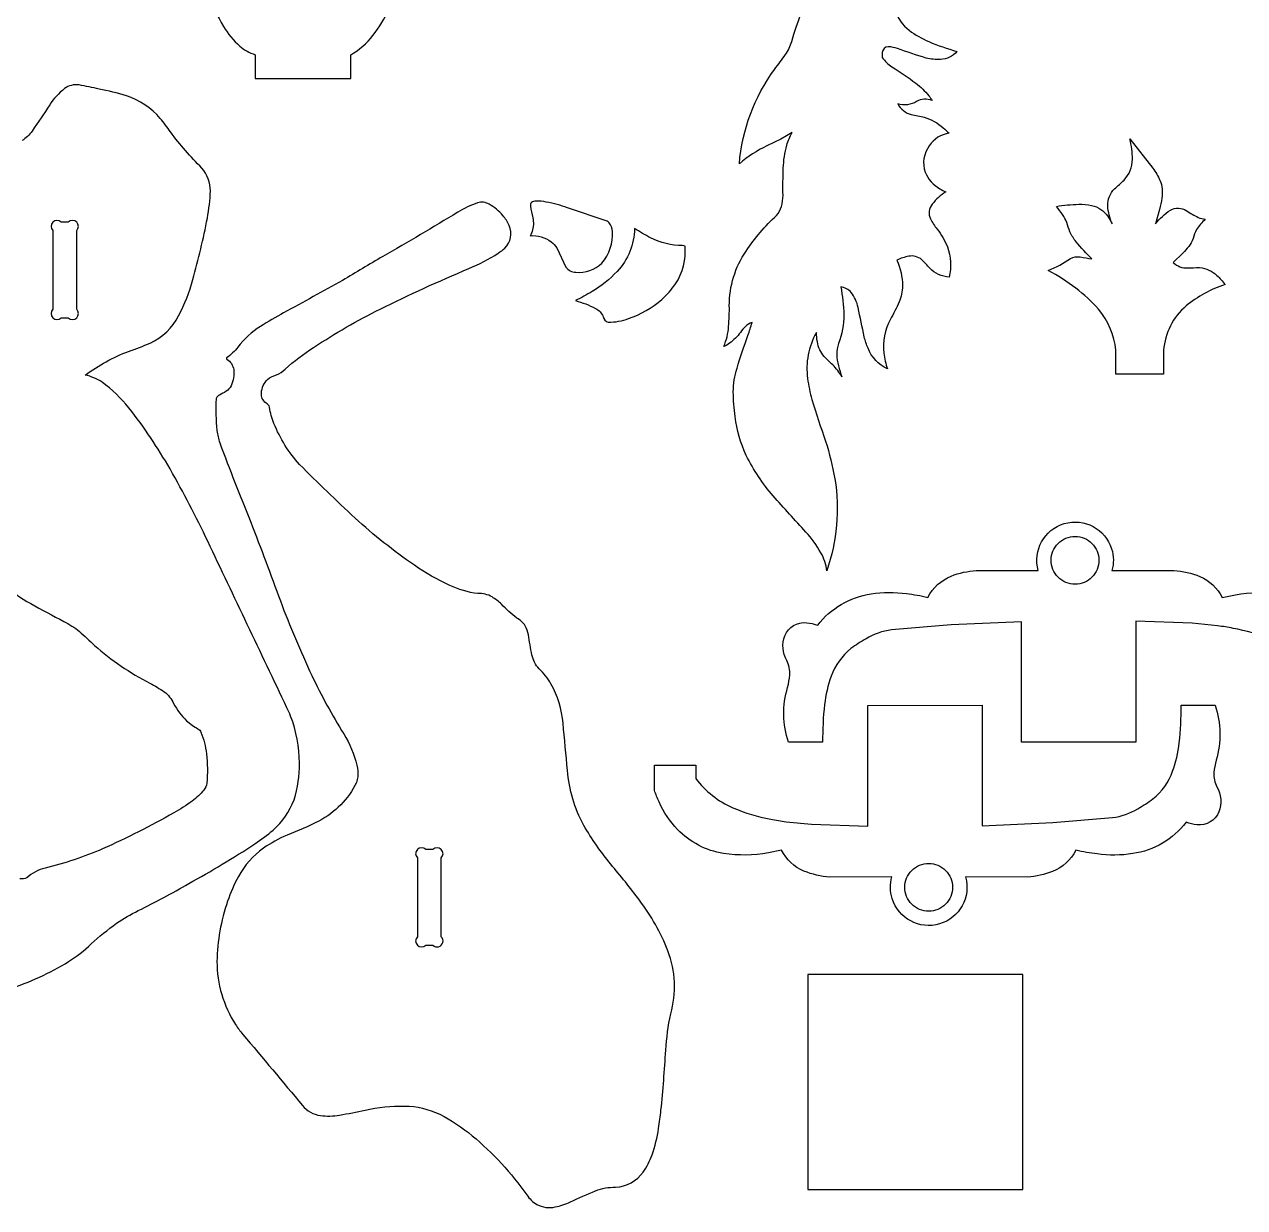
# Model space of a CAD drawing. Extents: x -1616 to 1418, y -1117 to 1417.
# Drawn here: x -440 to 172, y -1079 to -485 of the extents above; entities that cross this region are included whole.
import ezdxf

# ---------------------------------------------------------------- set-up
doc = ezdxf.new("R2010")
doc.units = 0
doc.header["$MEASUREMENT"] = 0
doc.layers.get('0').update_dxf_attribs({"linetype": 'CONTINUOUS'})

msp = doc.modelspace()

# ---------------------------------------------------------------- linework, layer by layer
for points in [[(-3.2, -477.72, 0.159769), (4.01, -488.13, 0.065779), (13.85, -493.78, 0.029941), (27.97, -498.75, -0.206916), (19.76, -502.75, -0.081775), (12.47, -502.02, -0.016954), (-1.83, -497.27, 0.064515), (-6.49, -496.38, 0.399711), (-9.56, -499.33, 0.045603), (-9.5, -501.83, 0.096194), (-4.65, -506.44, -0.015351), (7.35, -514.66, -0.055443), (13.84, -520.96, -0.026995), (15.49, -523.3, 0.229102), (7.69, -523.9, -0.208807), (-1.77, -525.07, 0.204628), (5.01, -530.44, -0.016988), (11.57, -531.77, -0.107431), (21.06, -537.11, -0.022475), (23.98, -539.78, 0.218712), (14.06, -546.05, 0.242792), (12, -559.37, 0.171211), (19.36, -567.65, 0.034263), (22.34, -569.18, 0.079498), (15.55, -575.36, 0.288426), (14.66, -582.82, 0.058521), (18.02, -587.95, -0.0702), (23.17, -596.77, -0.147236), (24.03, -612.06, -0.181166), (14.33, -607.53, 0.021509), (10.28, -603.27, 0.230598), (3.75, -601.55, 0.065123), (-2.17, -603.47, -0.102302), (0.62, -616.42, -0.091665), (-1.08, -624.49, -0.024357), (-5.44, -633.16, 0.156722), (-8.66, -650.27, 0.053485), (-6.95, -658.12, -0.192414), (-16.68, -647.67, -0.043722), (-18.56, -642.04, -0.004509), (-21.66, -627.3, 0.118447), (-25.18, -619.69, 0.179303), (-30.39, -616.88, -0.045794), (-28.8, -630.87, -0.090782), (-31.41, -645.26, 0.149509), (-31.56, -656.51, 0.02609), (-29.74, -662.06, 0.066918), (-34.41, -656.06, -0.012755), (-38.65, -651.85, -0.141985), (-42.1, -644.57, -0.037855), (-42.58, -639.85, 0.165969), (-46.99, -662.95, 0.039609), (-44.81, -673.45, 0.008308), (-37.97, -694.42, -0.030814), (-33.32, -713.25, -0.124766), (-37.37, -759.4, 0.102562), (-40.32, -750.39, 0.056957), (-47.83, -740.01, -0.00545), (-64.3, -721.79, -0.063267), (-77.77, -701.52, -0.079245), (-83.4, -682.06, -0.027955), (-84.29, -669.66, -0.072759), (-82.43, -657.74, -0.014972), (-76.95, -641.34, 0.011768), (-74.86, -634.75, 0.164845), (-80.69, -639.8, -0.068298), (-86.18, -645.25, -0.044943), (-89.01, -646.85, 0.076702), (-86.63, -636.78, 0.025079), (-86.29, -626.38, -0.150388), (-77.9, -598.91, -0.05506), (-62.58, -581, 0.123663), (-60.17, -576.51, 0.057019), (-59.34, -570.98, -0.011127), (-59.21, -557.31, -0.053994), (-57.48, -545.82, -0.057119), (-54.78, -539.41), (-60.45, -542.83), (-67.45, -546.09, 0.059006), (-81.26, -555.1, -0.138745), (-63.56, -507.71, 0.003131), (-58.01, -500.28, 0.075431), (-54.95, -493.7, -0.049842), (-31.83, -438.01, 0.025525)], [(-348.7, -469.97, 0.016691), (-340.15, -486.23, 0.072661), (-331.98, -496.07, 0.093343), (-324.29, -500.37), (-324.29, -512.37), (-276.29, -512.37), (-276.29, -500.37, 0.105285), (-265.14, -490.76, 0.055213), (-256.98, -477.16, -0.012702)], [(-448.01, -969.34, 0.06409), (-417.92, -955.62, 0.047462), (-406.62, -946.77, -0.03057), (-393.83, -936.37, -0.031108), (-382.98, -930.03, 0.01828), (-357.61, -916.45, 0.017587), (-324.36, -896.53, 0.027584), (-315.26, -889.63, 0.123049), (-304.75, -874.38, 0.081136), (-302.07, -855.96, 0.090106), (-306.44, -832.39, 0.018928), (-308.3, -828.15, -0.000508), (-348.04, -744.64, 0.018697), (-366.98, -708.29, 0.035354), (-387.59, -677.65, 0.06546), (-401.11, -664.76, 0.096465), (-409.54, -661.21, -0.069768), (-387.78, -649.28, 0.011863), (-376.97, -645.16, 0.168714), (-362.65, -631.47, 0.05114), (-355.51, -613.21, 0.019508), (-348.24, -582.4, 0.03904), (-346.74, -568.76, 0.178461), (-351.02, -557.28, -0.034466), (-366.77, -539.13, 0.021976), (-371.9, -532.31, 0.137779), (-388.84, -521.05, 0.031604), (-402.62, -517.63, 0.007114), (-412.61, -515.49, 0.189702), (-419.95, -517.4, 0.082574), (-427.34, -525.47, -0.009721), (-436.23, -538.71, -0.099403), (-441.27, -543.51, -0.318601)], [(185.54, -794.09, 0.059209), (166.55, -788.33, 0.014857), (158.78, -787.05), (146.08, -785.75), (117.76, -784.75), (117.76, -845.47), (60.43, -845.48), (60.43, -785.06), (25, -786.59), (-4.95, -789.1, 0.102498), (-17.67, -793.53, 0.030753), (-25.27, -798.52, 0.139466), (-35.17, -812.36, 0.060508), (-38.49, -826.59, 0.03116), (-39.45, -845.48), (-56.51, -845.48, -0.157017), (-57.02, -817.97, 0.035516), (-55.9, -811.69, 0.137176), (-57.44, -804.52, -0.223614), (-58.42, -792.01, -0.331307), (-47.43, -785.51, -0.077138), (-41.94, -786.79, -0.196321), (-15.14, -771.02, -0.070369), (2.7, -770.87, -0.029269), (13.39, -772.76, -0.181597), (25.09, -762.08, -0.07802), (37.64, -759.29), (68.75, -759.35, -0.41005), (81.79, -735.75, -0.41005), (105.58, -748.45, -0.144558), (105.73, -759.35), (136.85, -759.29, -0.081978), (149.89, -762.26, -0.173701), (161.09, -772.76), (167.68, -771.45, -0.082916), (190.25, -771.1, -0.161544)], [(-464.25, -753.53, 0.089508), (-436.88, -775.9, 0.007521), (-420.27, -784.81, -0.046189), (-412.47, -789.85, -0.011503), (-404.86, -796.92, 0.061887), (-377.07, -815.86, -0.031072), (-369.91, -820.16, -0.123828), (-365.16, -826.12, 0.080541), (-358.66, -834.72, 0.042401), (-352.96, -838.78, -0.144644), (-351.46, -840.42, -0.077141), (-348.76, -851.36, -0.053762), (-348.49, -866.11, -0.122103), (-349.96, -869.52, -0.062569), (-355.84, -875.01, -0.037214), (-365.11, -880.91, -0.02424), (-400.82, -899.04, -0.042548), (-429.69, -908.64, 0.113695), (-438.9, -913.48, -0.154666), (-442.34, -914.04, 0.061744)]]:
    msp.add_lwpolyline(points, format="xyb")
for points in [[(131.65, -660.75), (107.65, -660.75), (107.65, -648.75, 0.155993), (98.93, -628.1, 0.059057), (87.62, -617.62, 0.034888), (73.81, -608.63, 0.064905), (84.99, -602.61, -0.160834), (89.8, -601.9, -0.027636), (95.66, -602.91, -0.027834), (87.71, -594.25, -0.052141), (84.67, -589.28, -0.010474), (83.07, -584.52, 0.056999), (80.98, -580.63, 0.025774), (77.87, -576.5, -0.033934), (89.05, -575.43, -0.043905), (95.54, -576, -0.197847), (103.78, -581.71, -0.035469), (105.81, -585.34, -0.078536), (103.64, -576.15, -0.213048), (107.07, -567.73, 0.006121), (111.82, -563.31, 0.193622), (116, -552.86, 0.070609), (114.69, -542.65), (126.3, -557.36, -0.051065), (129.83, -563.39, -0.140689), (130.79, -572.38, -0.030493), (129.64, -577.99), (127.54, -585.27, -0.078778), (135.1, -578.41, -0.283428), (143.06, -578.64, 0.038645), (149.08, -582.04, 0.063253), (152.57, -582.99, 0.062618), (148.26, -588.13, 0.068712), (146.49, -592.67, -0.078977), (144.27, -596.61, -0.028202), (141.34, -600.01), (136.52, -604.71, 0.204637), (143.73, -607.43, -0.025175), (149.73, -607.26, -0.177492), (158.44, -611.17, -0.048942), (162.53, -615.75, 0.092215), (142.97, -626.45, 0.199609), (131.65, -648.75)], [(-209.61, -574.38, 0.134651), (-212.62, -574.73, 0.055888), (-222.48, -579.41, -0.007734), (-260.22, -601.67, 0.003779), (-280.39, -613.66, -0.002321), (-309.98, -629.92, 0.009971), (-321.6, -636.78, 0.094813), (-332.89, -647.15, -0.062206), (-338.58, -652.56, 0.416235), (-338.48, -653.23, -0.231713), (-335.03, -658.46, -0.140587), (-336.33, -666.59, -0.115779), (-338.76, -669.33, -0.039988), (-342.2, -671.23, 0.162249), (-343.71, -672.64, 0.104471), (-343.88, -673.14, 0.039751), (-343.44, -689.05, 0.049505), (-342.03, -695.17, 0.008144), (-326.47, -734.96, -0.005707), (-311.61, -774.55, 0.017775), (-295.84, -811.93, 0.027389), (-279.77, -841.35, -0.081514), (-273.22, -857.07, -0.076113), (-272.79, -862.78, -0.052898), (-273.42, -865.75, -0.158668), (-292.25, -885.05, -0.028819), (-308.25, -892.14, 0.048017), (-320.1, -898.65, 0.110914), (-332.64, -912.96, 0.052429), (-338.07, -925.35, 0.081677), (-343.42, -955.51, 0.143639), (-334.09, -987.26, 0.028628), (-330.49, -992.13, -0.002825), (-300.49, -1027.88, 0.185322), (-291.54, -1032.89, 0.073426), (-281.87, -1032.65, 0.014938), (-269.13, -1030.14, -0.057137), (-249.23, -1028.11, -0.107587), (-231.64, -1032.22, -0.056916), (-215.3, -1043.03, -0.066558), (-187.98, -1072.7, 0.112387), (-182.86, -1077.52, 0.182857), (-173.76, -1078.77, 0.072292), (-166, -1076.19, -0.014094), (-153.43, -1070.65, -0.099021), (-143.36, -1068.87, 0.227521), (-129.51, -1061.28, 0.073124), (-125.09, -1052.66, 0.049073), (-121.76, -1039.34, 0.014518), (-120.59, -1030.19, 0.010676), (-118.19, -1000.09, -0.035375), (-115.7, -981.86, 0.162659), (-117.11, -950.26, 0.071364), (-131.41, -924.78, 0.014173), (-145.79, -906.71, -0.039247), (-159.31, -887.22, -0.109261), (-167.46, -859.62, -0.002472), (-169.75, -835.92, 0.103092), (-175.79, -816.16, 0.071633), (-181.79, -808.62, -0.12856), (-185.36, -801.67, -0.012507), (-187.13, -791.53, 0.088868), (-188.74, -787.06, 0.135613), (-192.87, -783.27, -0.02949), (-200.66, -776.22, 0.055604), (-205.39, -772.52, 0.142635), (-212.49, -770.87, -0.076115), (-226.6, -766.76, -0.046171), (-244.33, -756.69, -0.034308), (-274.1, -732.94, -0.01178), (-301.94, -706.11, -0.088827), (-314.81, -685.45, -0.053821), (-317.05, -677.37, 0.220543), (-318.81, -675.22, -0.271486), (-321.1, -670.04, -0.178573), (-318.14, -663.42, -0.118043), (-313.61, -661.14, 0.114176), (-309.15, -658.17, -0.041757), (-294.95, -647.32, -0.029481), (-261.55, -628.08, -0.015622), (-217.07, -607.74, 0.042758), (-202.24, -600, 0.03021), (-198.91, -597.43, 0.309283), (-196.79, -586.14, 0.097888), (-199.95, -581.12, 0.092614), (-206.82, -575.46, 0.049196)], [(-186.26, -591.22, -0.183194), (-175.69, -594.25, -0.084417), (-172.91, -597.39), (-168.31, -607.04, 0.212813), (-163.33, -609.59, 0.215186), (-150.3, -605.01, 0.196451), (-144.91, -589.03, 0.13858), (-146.64, -584.77, 0.05227), (-147.52, -583.92), (-167.44, -577.19, 0.026396), (-178.14, -574.31, 0.046394), (-183.38, -573.84, 0.126505), (-185.51, -574.56, 0.260516), (-186.07, -576.34, 0.030325), (-184.88, -582.22, -0.120695), (-185.22, -589.07, -0.059926)], [(-425.83, -588.66), (-425.83, -628.18, 1), (-421.59, -632.42), (-418.07, -632.42, 1), (-413.83, -628.18), (-413.83, -588.66, 1), (-418.07, -584.42), (-421.59, -584.42, 1)], [(-163.48, -623.8, -0.051144), (-153.45, -627.69, -0.180035), (-149.66, -631.85, 0.282704), (-147.04, -634.64, 0.088241), (-136.82, -632.81, 0.096354), (-120.19, -623.28, 0.052748), (-113.34, -615.46, 0.170335), (-108.51, -596.42, 0.064316), (-109.71, -596.22, -0.12136), (-125.81, -592.26, -0.032246), (-133.87, -587.56, -0.190005), (-142.61, -609.12, -0.073461), (-155.18, -619.27, -0.021836)], [(75.24, -754.15, -0.414214), (87.24, -742.15, -0.414214), (99.24, -754.15, -0.414214), (87.24, -766.15, -0.414214)], [(40.6, -887.39), (76.03, -885.86), (105.97, -883.34, 0.102498), (118.69, -878.91, 0.030753), (126.29, -873.93, 0.139463), (136.19, -860.09, 0.060508), (139.52, -845.86, 0.03116), (140.48, -826.97), (157.54, -826.97, -0.157017), (158.04, -854.48, 0.035516), (156.92, -860.76, 0.137176), (158.46, -867.93, -0.223621), (159.45, -880.44, -0.331308), (148.46, -886.94, -0.077104), (142.97, -885.66, -0.196318), (116.16, -901.43, -0.070369), (98.32, -901.58, -0.029269), (87.63, -899.68, -0.181597), (75.94, -910.37, -0.07802), (63.39, -913.16), (32.27, -913.1, -0.410057), (19.23, -936.7, -0.410057), (-4.55, -924, -0.144618), (-4.7, -913.1), (-35.82, -913.16, -0.081972), (-48.87, -910.19, -0.1737), (-60.06, -899.68), (-66.65, -901, -0.082918), (-89.23, -901.35, -0.161538), (-112.22, -889.33, -0.087482), (-121.51, -875.44, -0.023846), (-123.86, -869.65), (-123.86, -856.97), (-103.16, -856.97), (-103.16, -863.66, 0.131683), (-84.51, -878.36, 0.059213), (-65.52, -884.12, 0.01485), (-57.76, -885.39), (-45.06, -886.7), (-16.73, -887.7), (-16.73, -826.98), (40.6, -826.97)], [(-242.86, -903.59), (-242.86, -943.11, 1), (-238.62, -947.35), (-235.1, -947.35, 1), (-230.86, -943.11), (-230.86, -903.59, 1), (-235.1, -899.35), (-238.62, -899.35, 1)], [(25.78, -918.3, -0.414214), (13.78, -930.3, -0.414214), (1.78, -918.3, -0.414214), (13.78, -906.3, -0.414214)]]:
    msp.add_lwpolyline(points, format="xyb", close=True)
msp.add_lwpolyline([(61.07, -962.01), (-46.93, -962.01), (-46.93, -1070.01), (61.07, -1070.01)], close=True)

doc.saveas('drawing.dxf')
